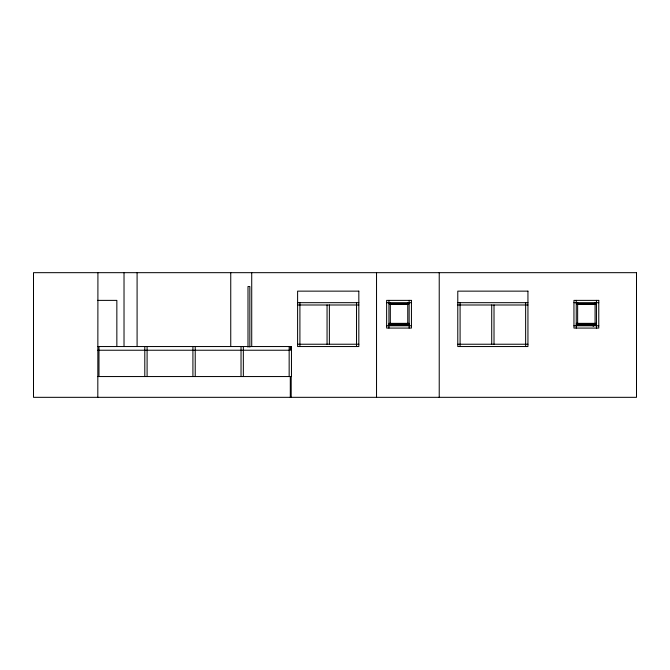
<?xml version="1.0" encoding="UTF-8"?>
<svg xmlns="http://www.w3.org/2000/svg" width="670" height="670" viewBox="0 0 670 670"><rect width="100%" height="100%" fill="white"/><g stroke="black" fill="none" stroke-linecap="round" stroke-linejoin="round"><path stroke-width="1" d="M97.485 300.378L116.848 300.378L116.848 346.248M297.606 302.681L358.827 302.681M386.632 302.681L411.447 302.681M457.786 302.681L527.943 302.681M573.947 302.681L598.771 302.681M388.935 303.736L409.144 303.736M576.259 303.736L596.459 303.736M390.325 304.021L407.754 304.021M577.641 304.021L595.077 304.021M389.948 304.306L408.13 304.306M577.272 304.306L595.454 304.306M297.606 304.992L358.827 304.992M457.786 304.992L527.943 304.992M388.935 323.359L409.144 323.359M576.259 323.359L596.459 323.359M390.325 323.644L407.754 323.644M577.641 323.644L595.077 323.644M388.935 324.69L409.144 324.69M576.259 324.69L596.459 324.69M388.935 325.268L409.144 325.268M576.259 325.268L596.459 325.268M386.632 325.771L411.447 325.771M573.947 325.771L598.771 325.771M297.606 344.229L358.827 344.229M457.786 344.229L527.943 344.229M97.443 346.541L291.467 346.541L291.467 376.548L97.443 376.548M97.812 350.234L290.303 350.234L290.303 346.541M596.459 300.378L596.459 328.074M595.077 302.396L595.077 325.268M593.218 324.355L593.218 326.441M577.641 302.396L577.641 325.268M576.259 300.378L576.259 328.074M525.64 302.681L525.64 346.541M494.016 304.992L494.016 344.229M491.713 304.992L491.713 344.229M460.089 302.681L460.089 346.541M439.227 272.673L439.227 397.327M409.144 300.378L409.144 328.074M407.754 302.396L407.754 325.268M390.325 302.396L390.325 325.268M388.935 300.378L388.935 328.074M376.532 272.673L376.532 397.327M356.524 302.681L356.524 346.541M329.372 304.992L329.372 344.229M327.06 304.992L327.06 344.229M299.909 302.681L299.909 346.541M291.232 346.541L291.232 350.234M291.19 376.548L291.19 397.327M290.303 376.548L290.303 397.327M289.155 346.541L289.155 376.548M251.719 272.673L251.719 346.423M249.843 347.152L249.843 286.526L247.992 286.526L247.992 347.152M243.344 346.541L243.344 376.548M241.033 346.541L241.033 376.548M230.748 272.673L230.748 346.423M195.221 346.541L195.221 376.548M192.918 346.541L192.918 376.548M147.099 346.541L147.099 376.548M144.795 346.541L144.795 376.548M137.09 272.673L137.09 346.423M124.025 272.673L124.025 346.423M98.976 346.541L98.976 376.548M97.921 272.673L97.812 397.327M636.5 272.673L33.5 272.673L33.5 397.327L636.5 397.327L636.5 272.673M358.827 291.14L297.606 291.14L297.606 346.541L358.827 346.541L358.827 291.14M527.943 291.14L457.786 291.14L457.786 346.541L527.943 346.541L527.943 291.14M411.447 300.378L386.632 300.378L386.632 328.074L411.447 328.074L411.447 300.378M598.771 300.378L573.947 300.378L573.947 328.074L598.771 328.074L598.771 300.378"/></g></svg>
